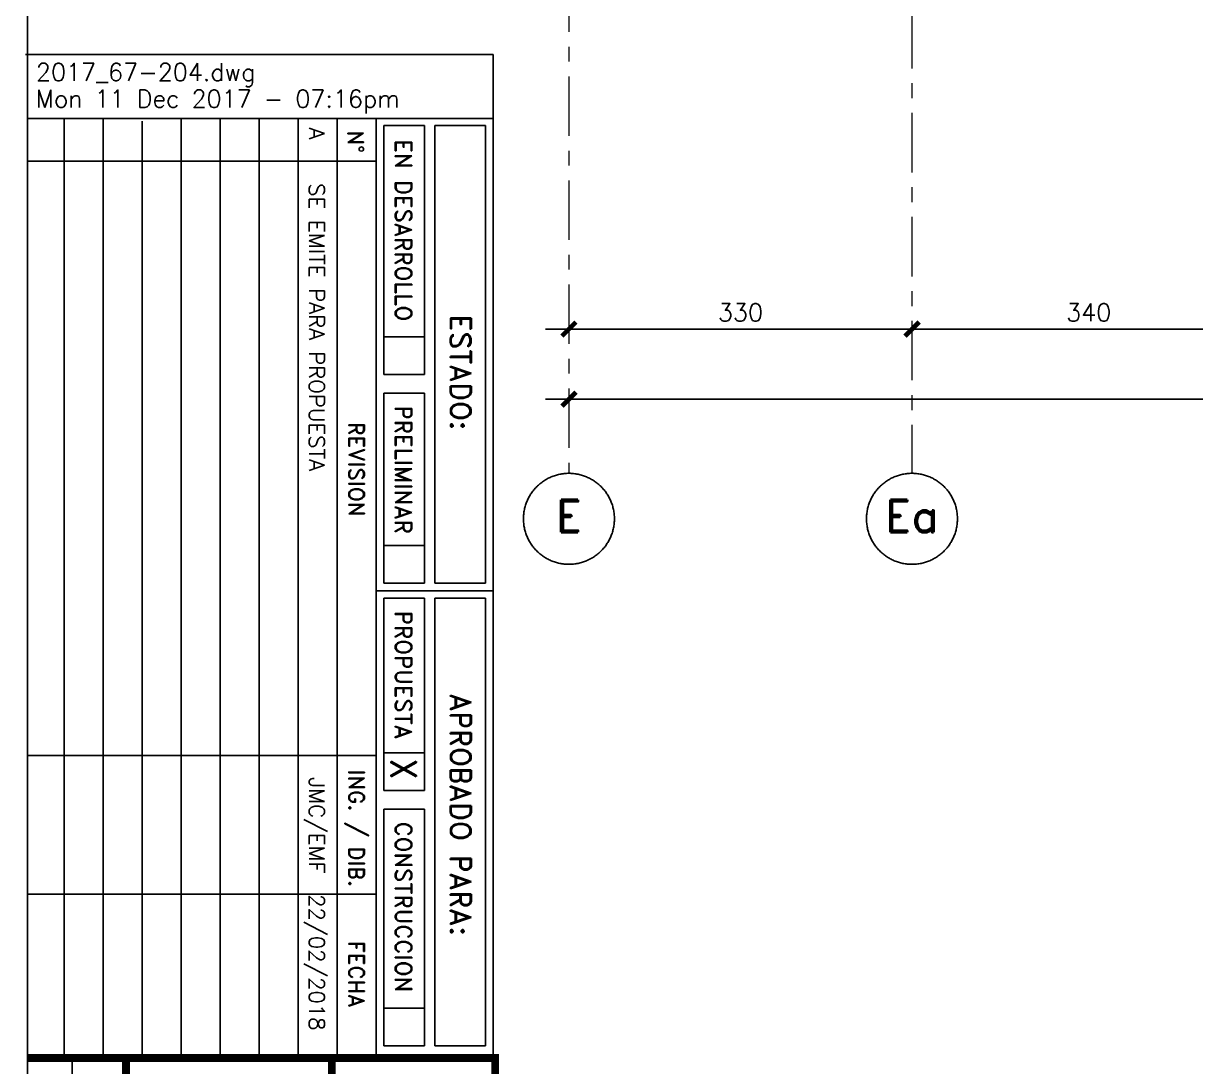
# Model space of a CAD drawing. Extents: x -4 to 6083, y -4 to 8624.
# Drawn here: x -4 to 1124, y 1188 to 2191 of the extents above; entities that cross this region are included whole.
import ezdxf
from ezdxf.enums import TextEntityAlignment as Align
from ezdxf.xclip import XClip

# ---------------------------------------------------------------- set-up
doc = ezdxf.new("R2010")
doc.units = 0
doc.header["$LTSCALE"] = 45
doc.header["$MEASUREMENT"] = 0
doc.header["$XCLIPFRAME"] = 0
doc.linetypes.add('2017_67-102$0$Grid Line', pattern=[2.2225, 1.27, -0.3175, 0.3175, -0.3175])
doc.layers.get('0').update_dxf_attribs({"linetype": 'CONTINUOUS'})
for name, color, linetype in [('2017_67-102$0$RLA-COTAS', 2, 'CONTINUOUS'), ('FORMATO', 7, 'CONTINUOUS'), ('RLA-FORMATO', 7, 'CONTINUOUS')]:
    doc.layers.add(name, color=color, linetype=linetype)
doc.layers.add('2017_67-102$0$RLE-EJE', color=3, linetype='CONTINUOUS', lineweight=25)
doc.layers.add('2017_67-102$0$RLE-EJES', color=1, linetype='2017_67-102$0$Grid Line', lineweight=9)
doc.styles.add('2017_67-102$0$ROMAND', font='romand', dxfattribs={"height": 31.5})
doc.styles.add('2017_67-102$0$ROMANS', font='ROMANS.shx', dxfattribs={"height": 16.875})
doc.styles.add('ROMAND', font='romand', dxfattribs={"height": 31.5})
doc.styles.add('ROMANS', font='ROMANS.shx', dxfattribs={"height": 16.875})
doc.dimstyles.new('2017_67-102$0$ING-75', dxfattribs={"dimscale": 75, "dimtxt": 0.27, "dimasz": 0.3, "dimexe": 0, "dimexo": 0, "dimgap": 0.1, "dimtad": 1, "dimdec": 1, "dimzin": 12, "dimdsep": 46, "dimtxsty": '2017_67-102$0$ROMANS', "dimblk": '2017_67-102$0$TICK1', "dimblk1": '2017_67-102$0$TICK1', "dimblk2": '2017_67-102$0$TICK1', "dimcen": 0.09, "dimclrd": 2, "dimclre": 1, "dimclrt": 3, "dimadec": 0, "dimazin": 0, "dimtfac": 1, "dimtdec": 0, "dimtix": 1, "dimtmove": 2, "dimatfit": 3, "dimldrblk": '2017_67-102$0$TICK1', "dimfxl": 0, "dimfxlon": 1, "dimtolj": 1, "dimtzin": 0, "dimarcsym": 0})

# ---------------------------------------------------------------- blocks, each defined once
blk = doc.blocks.new('viñeta-rl')
at = {"layer": 'RLA-FORMATO', "color": 2, "linetype": 'Continuous'}
for p, q in [((-797.49, 298.78), (-1440.99, 298.78)), ((-1440.99, 298.78), (-1440.99, -1.22)), ((-1399.99, 298.78), (-1399.99, 0)), ((-1395.45, 293.77), (-1395.45, 261.3)), ((-1101.94, 293.77), (-1395.45, 293.77)), ((-1101.94, 293.77), (-1101.94, 261.3)), ((-805.22, 293.77), (-1092.34, 293.77)), ((-1092.34, 293.77), (-1092.34, 261.3)), ((-805.22, 293.77), (-805.22, 261.3)), ((-1101.94, 261.3), (-1395.45, 261.3)), ((-805.22, 261.3), (-1092.34, 261.3)), ((-1395.46, 254.63), (-1395.46, 228.63)), ((-1235.81, 254.63), (-1395.46, 254.63)), ((-1223.81, 254.63), (-1223.81, 228.63)), ((-1101.94, 254.63), (-1223.81, 254.63)), ((-969.02, 254.63), (-1092.34, 254.63)), ((-805.22, 254.63), (-957.01, 254.63)), ((-1235.81, 228.63), (-1395.46, 228.63)), ((-1101.94, 228.63), (-1223.81, 228.63)), ((-969.02, 228.63), (-1092.34, 228.63)), ((-805.22, 228.63), (-957.01, 228.63)), ((-797.49, 223.63), (-1399.99, 223.63)), ((-1372.49, 223.63), (-1372.49, 0)), ((-991.49, 223.63), (-991.49, 0)), ((-902.49, 223.63), (-902.49, 0)), ((-797.49, 198.63), (-1399.99, 198.63)), ((-797.49, 173.63), (-1399.99, 173.63)), ((-797.49, 148.63), (-1399.99, 148.63)), ((-797.49, 123.63), (-1399.99, 123.63)), ((-797.49, 98.63), (-1399.99, 98.63)), ((-795.69, 73.63), (-1398.18, 73.63)), ((-797.49, 48.63), (-1399.99, 48.63)), ((-797.49, 23.63), (-1399.99, 23.63)), ((-797.49, 28.79), (-300, 28.79))]:
    blk.add_line(p, q, dxfattribs=at)
at = {"layer": 'RLA-FORMATO', "color": 3}
blk.add_line((-1097.12, 223.63), (-1097.12, 298.78), dxfattribs=at)
at = {"layer": 'RLA-FORMATO', "color": 2}
for p, q in [((-1260.01, 254.63), (-1260.01, 228.63)), ((-1235.81, 254.63), (-1235.81, 228.63)), ((-1126.13, 254.63), (-1126.13, 228.63)), ((-1101.94, 254.63), (-1101.94, 228.63)), ((-1092.34, 254.63), (-1092.34, 228.63)), ((-993.22, 254.63), (-993.22, 228.63)), ((-969.02, 254.63), (-969.02, 228.63)), ((-957.01, 254.63), (-957.01, 228.63)), ((-829.42, 254.63), (-829.42, 228.63)), ((-805.22, 254.63), (-805.22, 228.63))]:
    blk.add_line(p, q, dxfattribs=at)
at = {"layer": 'RLA-FORMATO', "color": 5, "const_width": 5}
for points in [[(0, 300), (-797.49, 300), (-797.49, 0)], [(0, 195.27), (-797.49, 195.27)], [(0, 63.31), (-797.49, 63.31)]]:
    blk.add_lwpolyline(points, dxfattribs=at)
at = {"layer": 'RLA-FORMATO', "color": 5, "style": 'ROMAND'}
for s, height, p in [('ESTADO:', 13.333, (-1236.95, 277.94)), ('APROBADO PARA:', 13.3333, (-953.4, 277.94))]:
    blk.add_text(s, height=height, dxfattribs=at).set_placement(p, align=Align.MIDDLE)
at = {"layer": 'RLA-FORMATO', "color": 4, "style": 'ROMAND'}
for s, height, p in [('EN DESARROLLO', 10.6667, (-1328.22, 241.28)), ('PRELIMINAR', 10.667, (-1174.72, 241.28)), ('PROPUESTA', 10.667, (-1043.11, 241.28)), ('CONSTRUCCION', 10.6667, (-894.31, 241.28))]:
    blk.add_text(s, height=height, dxfattribs=at).set_placement(p, align=Align.MIDDLE)
at = {"layer": 'RLA-FORMATO', "color": 3, "linetype": 'Continuous', "style": 'ROMAND'}
for s, p in [('/', (-943.99, 211.13)), ('REVISION', (-1174.99, 211.13)), ('ING.', (-968.99, 211.13)), ('DIB.', (-919.99, 211.13)), ('FECHA', (-851.24, 211.13))]:
    blk.add_text(s, height=10, dxfattribs=at).set_placement(p, align=Align.MIDDLE)
blk.add_text('N%%D', height=10, dxfattribs=at).set_placement((-1384.99, 202.63), align=Align.BOTTOM_CENTER)
at = {"layer": 'RLA-FORMATO', "color": 4, "style": 'ROMAND'}
for tag, p in [('DESAR', (-1255.78, 233.26)), ('PRELIM', (-1123.11, 233.26)), ('PROP', (-989.64, 233.26)), ('CONST', (-823.74, 233.26))]:
    blk.add_attdef(tag, p, '', height=16, dxfattribs=at)
at = {"layer": 'RLA-FORMATO', "color": 2, "style": 'ROMANS'}
for tag, p, height in [('REVNO1', (-1394.08, 180.65), 10), ('DETNO1', (-1358.4, 180.65), 10), ('FECHA1', (-880.48, 180.65), 10), ('REVNO2', (-1394.08, 155.65), 10), ('DETNO2', (-1358.4, 155.65), 10), ('FECHA2', (-880.48, 155.65), 10), ('REVNO3', (-1394.08, 130.65), 10), ('DETNO3', (-1358.4, 130.65), 10), ('FECHA3', (-880.48, 130.65), 10), ('REVNO4', (-1394.08, 105.65), 10), ('DETNO4', (-1358.4, 105.65), 10), ('FECHA4', (-880.48, 105.65), 10), ('REVNO5', (-1394.08, 80.65), 11.25), ('DETNO5', (-1358.4, 80.65), 10), ('FECHA5', (-880.48, 80.65), 10), ('REVNO6', (-1392.27, 55.65), 10), ('DETNO6', (-1356.59, 55.65), 10), ('FECHA6', (-878.68, 55.65), 10), ('REVNO7', (-1394.08, 30.65), 10), ('DETNO7', (-1358.4, 30.65), 10), ('FECHA7', (-880.48, 30.65), 10), ('INGENIERO', (-741.07, 33.4), 10), ('DIBUJANTE', (-571.62, 33.4), 10), ('REVNO8', (-1394.08, 8.6), 10), ('DETNO8', (-1358.4, 8.6), 10), ('FECHA8', (-880.48, 8.6), 10), ('PROYECTISTA', (-740.89, 4.81), 10), ('INGENIERO', (-568.57, 4.61), 10)]:
    blk.add_attdef(tag, p, '', height=height, dxfattribs=at)
for tag, p in [('PERSNO1', (-946.61, 180.65)), ('PERSNO2', (-946.61, 155.65)), ('PERSNO3', (-946.61, 130.65)), ('PERSNO4', (-946.61, 105.65)), ('PERSNO5', (-946.61, 80.65)), ('PERSNO6', (-946.61, 55.65)), ('PERSNO7', (-946.61, 30.65)), ('PERSNO8', (-946.61, 8.6))]:
    blk.add_attdef(tag, text='', height=10, dxfattribs=at).set_placement(p, align=Align.CENTER)
at = {"layer": 'RLA-FORMATO', "color": 5, "style": 'ROMAND'}
blk.add_attdef('PROYECTO', text='', height=16.9, dxfattribs=at).set_placement((-289.17, 165.03), align=Align.MIDDLE)
for tag, p in [('TITULO1', (-567.96, 108.18)), ('TITULO2', (-567.96, 74.23))]:
    blk.add_attdef(tag, p, '', height=20, dxfattribs=at)
at = {"layer": 'RLA-FORMATO', "color": 2, "style": 'ROMANS'}
for tag, p in [('NOMARCH', (-1424.04, 5.53)), ('FECHA', (-1406.95, 5.53))]:
    blk.add_attdef(tag, p, '', height=11.25, rotation=90, dxfattribs=at)
at = {"layer": 'RLA-FORMATO', "color": 5, "style": 'ROMAND', "width": 0.967839}
blk.add_attdef('NUMERO', text='', height=24, dxfattribs=at).set_placement((-290.27, 13.33), (-62.41, 13.33), align=Align.FIT)
at = {"layer": 'RLA-FORMATO', "color": 5, "style": 'ROMAND', "flags": 12}
blk.add_attdef('REVISION', text='', height=24, dxfattribs=at).set_placement((-24.5, 25.33), align=Align.MIDDLE)
blk = doc.blocks.new('2017_67-102$0$TICK1')
at = {"color": 2}
for points in [[(0, 0), (-1, 0)], [(0, 0), (1, 0)]]:
    blk.add_lwpolyline(points, dxfattribs=at)
at = {"color": 2, "const_width": 0.2}
blk.add_lwpolyline([(-0.3, -0.3), (0.3, 0.3)], dxfattribs=at)
blk = doc.blocks.new('*D96')
at = {"layer": '2017_67-102$0$RLA-COTAS', "color": 2, "lineweight": -2, "transparency": 16777216}
blk.add_line((557.5, 1887.1), (842.5, 1887.1), dxfattribs=at)
at = {"layer": '2017_67-102$0$RLA-COTAS', "color": 2, "lineweight": -2, "transparency": 16777216, "xscale": 22.5, "yscale": 22.5, "zscale": 22.5, "rotation": 180}
blk.add_blockref('2017_67-102$0$TICK1', (535, 1887.1), dxfattribs=at)
at = {"layer": '2017_67-102$0$RLA-COTAS', "color": 2, "lineweight": -2, "transparency": 16777216, "xscale": 22.5, "yscale": 22.5, "zscale": 22.5}
blk.add_blockref('2017_67-102$0$TICK1', (865, 1887.1), dxfattribs=at)
at = {"layer": '2017_67-102$0$RLA-COTAS', "color": 3, "transparency": 16777216, "insert": (700, 1903.1), "char_height": 16.88, "attachment_point": 5, "style": '2017_67-102$0$ROMANS'}
blk.add_mtext('\\A1;330', dxfattribs=at)
blk = doc.blocks.new('*D97')
at = {"layer": '2017_67-102$0$RLA-COTAS', "color": 2, "lineweight": -2, "transparency": 16777216}
blk.add_line((887.5, 1887.1), (1182.5, 1887.1), dxfattribs=at)
at = {"layer": '2017_67-102$0$RLA-COTAS', "color": 2, "lineweight": -2, "transparency": 16777216, "xscale": 22.5, "yscale": 22.5, "zscale": 22.5, "rotation": 180}
blk.add_blockref('2017_67-102$0$TICK1', (865, 1887.1), dxfattribs=at)
at = {"layer": '2017_67-102$0$RLA-COTAS', "color": 2, "lineweight": -2, "transparency": 16777216, "xscale": 22.5, "yscale": 22.5, "zscale": 22.5}
blk.add_blockref('2017_67-102$0$TICK1', (1205, 1887.1), dxfattribs=at)
at = {"layer": '2017_67-102$0$RLA-COTAS', "color": 3, "transparency": 16777216, "insert": (1035, 1903.1), "char_height": 16.88, "attachment_point": 5, "style": '2017_67-102$0$ROMANS'}
blk.add_mtext('\\A1;340', dxfattribs=at)
blk = doc.blocks.new('*D123')
at = {"layer": '2017_67-102$0$RLA-COTAS', "color": 2, "lineweight": -2, "transparency": 16777216}
blk.add_line((557.5, 1819.6), (5512.5, 1819.6), dxfattribs=at)
at = {"layer": '2017_67-102$0$RLA-COTAS', "color": 2, "lineweight": -2, "transparency": 16777216, "xscale": 22.5, "yscale": 22.5, "zscale": 22.5, "rotation": 180}
blk.add_blockref('2017_67-102$0$TICK1', (535, 1819.6), dxfattribs=at)
at = {"layer": '2017_67-102$0$RLA-COTAS', "color": 2, "lineweight": -2, "transparency": 16777216, "xscale": 22.5, "yscale": 22.5, "zscale": 22.5}
blk.add_blockref('2017_67-102$0$TICK1', (5535, 1819.6), dxfattribs=at)
at = {"layer": '2017_67-102$0$RLA-COTAS', "color": 3, "transparency": 16777216, "insert": (3035, 1835.6), "char_height": 16.88, "attachment_point": 5, "style": '2017_67-102$0$ROMANS'}
blk.add_mtext('\\A1;5000', dxfattribs=at)
blk = doc.blocks.new('2017_67-102')
at = {"layer": '2017_67-102$0$RLE-EJE'}
for centre in [(534.97, 1704.58), (864.97, 1704.58)]:
    blk.add_circle(centre, 43.75, dxfattribs=at)
at = {"layer": '2017_67-102$0$RLE-EJES'}
for p, q in [((534.97, 4830.33), (534.97, 1748.33)), ((864.97, 3095.08), (864.97, 1748.33))]:
    blk.add_line(p, q, dxfattribs=at)
at = {"layer": '2017_67-102$0$RLE-EJE', "color": 5, "char_height": 31.25, "width": 1, "attachment_point": 2, "line_spacing_factor": 0.941778, "style": '2017_67-102$0$ROMAND'}
for s, insert in [('E', (534.98, 1722.9)), ('Ea', (864.98, 1722.9))]:
    blk.add_mtext(s, dxfattribs=dict(at, insert=insert))
at = {"layer": '2017_67-102$0$RLA-COTAS'}
for base, p1, p2, picture, middle in [((864.97, 1887.15), (534.97, 1894.65), (864.97, 1894.65), '*D96', (699.97, 1903.08)), ((1204.97, 1887.15), (864.97, 1894.65), (1204.97, 1894.65), '*D97', (1034.97, 1903.08)), ((5534.97, 1819.65), (534.97, 1827.15), (5534.97, 1827.15), '*D123', (3034.97, 1835.58))]:
    dim = blk.add_linear_dim(base=base, p1=p1, p2=p2, dimstyle='2017_67-102$0$ING-75', override={"dimexe": 0, "dimexo": 0, "dimdec": 1, "dimfxl": 0, "dimfxlon": 1}, dxfattribs=at)
    dim.commit()
    dim.dimension.update_dxf_attribs({"geometry": picture, "text_midpoint": middle})

msp = doc.modelspace()

# ---------------------------------------------------------------- linework, layer by layer
at = {"layer": 'RLA-FORMATO', "color": 6, "linetype": 'Continuous'}
for p, q in [((0, 8617.5), (0, 0)), ((0, 0), (0, 7890))]:
    msp.add_line(p, q, dxfattribs=at)

# ---------------------------------------------------------------- block references
ref = msp.add_blockref('2017_67-102', (-13.99, 10.26))
XClip(ref).set_block_clipping_path([(14.5644953474, 2175.2416421417), (482.9385767728, 2175.2416421417), (482.9385767728, 1642.8616825938), (5714.4048609137, 1642.8616825938), (5714.4048609137, 2568.7180280071), (6062.0442981496, 2568.7180280071), (6062.0442981496, 4458.0592067316), (5609.5070128143, 4458.0592067316), (5609.5070128143, 4934.7500905469), (454.278328456, 4934.7500905469), (454.278328456, 4333.7263178248), (26.1491284296, 4333.7263178248), (26.1491284296, 2175.4181742035)])
at = {"layer": 'RLA-FORMATO'}
ref = msp.add_blockref('viñeta-rl', (0, 0), dxfattribs=dict(at, xscale=1.5, yscale=1.5, zscale=1.5, rotation=270))
ref.add_attrib('NOMARCH', '2017_67-204.dwg', (8.29, 2136.06), dxfattribs={"layer": '0', "color": 2, "height": 16.875, "style": 'ROMANS'})
ref.add_attrib('FECHA', 'Mon 11 Dec 2017 - 07:16pm', (8.29, 2110.42), dxfattribs={"layer": '0', "color": 2, "height": 16.875, "style": 'ROMANS'})
ref.add_attrib('PROP', 'X', (349.89, 1484.46), dxfattribs={"layer": 'FORMATO', "color": 4, "height": 24, "rotation": 270, "style": 'ROMAND'})
ref.add_attrib('REVNO1', 'A', (270.97, 2091.12), dxfattribs={"layer": 'FORMATO', "color": 2, "height": 15, "rotation": 270, "style": 'ROMANS'})
ref.add_attrib('DETNO1', 'SE EMITE PARA PROPUESTA', (270.97, 2037.6), dxfattribs={"layer": 'FORMATO', "color": 2, "height": 15, "rotation": 270, "style": 'ROMANS'})
ref.add_attrib('PERSNO1', 'JMC/EMF', dxfattribs={"layer": 'FORMATO', "color": 2, "height": 15, "rotation": 270, "style": 'ROMANS'}).set_placement((270.97, 1419.91), align=Align.CENTER)
ref.add_attrib('FECHA1', '22/02/2018', (270.97, 1353.74), dxfattribs={"layer": 'FORMATO', "color": 2, "height": 15, "rotation": 270, "style": 'ROMANS'})

doc.saveas('drawing.dxf')
